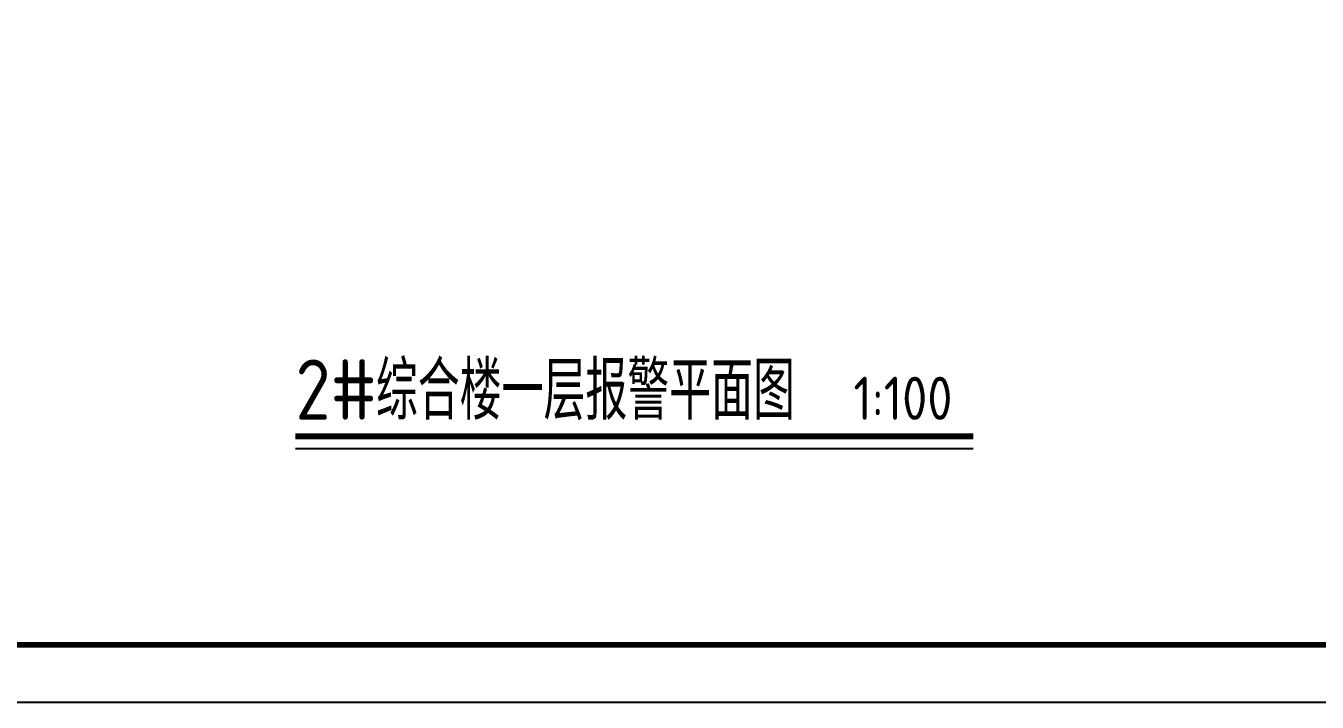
# Model space of a CAD drawing. Extents: x -9422388 to 15610651, y -1992469 to 953794.
# Drawn here: x -2956510 to -2934038, y -458212 to -446441 of the extents above; entities that cross this region are included whole.
import ezdxf

# ---------------------------------------------------------------- set-up
doc = ezdxf.new("R2010")
doc.units = 0
doc.header["$LTSCALE"] = 1000
doc.layers.add('A-ANNO-IDEN', color=3, linetype='Continuous')
doc.layers.add('PUB_TITLE', color=4, linetype='Continuous')
doc.styles.get("Standard").update_dxf_attribs({"font": 'gbenor.shx', "bigfont": 'gbcbig.shx'})

msp = doc.modelspace()

# ---------------------------------------------------------------- linework, layer by layer
at = {"layer": 'A-ANNO-IDEN', "const_width": 105}
msp.add_lwpolyline([(-2951817.92624, -453586.364), (-2940022.42516, -453586.364)], dxfattribs=at)
at = {"layer": 'A-ANNO-IDEN'}
msp.add_lwpolyline([(-2951817.92624, -453796.364), (-2940022.42516, -453796.364)], dxfattribs=at)
at = {"layer": 'PUB_TITLE'}
msp.add_lwpolyline([(-2997074.25692, -458212.1496), (-2891974.25692, -458212.1496), (-2891974.25692, -398812.1496), (-2997074.25692, -398812.1496)], close=True, dxfattribs=at)
at = {"layer": 'PUB_TITLE', "const_width": 100}
msp.add_lwpolyline([(-2994574.25692, -457212.1496), (-2892974.25692, -457212.1496), (-2892974.25692, -399812.1496), (-2994574.25692, -399812.1496)], close=True, dxfattribs=at)

# ---------------------------------------------------------------- texts
at = {"layer": 'A-ANNO-IDEN', "color": 7}
for s, height, p in [('2#', 1050, (-2951817.92624, -453298.17251)), ('综合楼一层报警平面图', 1012.765957, (-2950417.92624, -453298.17251)), ('1:100', 750, (-2942107.88799, -453298.17251))]:
    msp.add_text(s, height=height, dxfattribs=at).set_placement(p)

doc.saveas('drawing.dxf')
